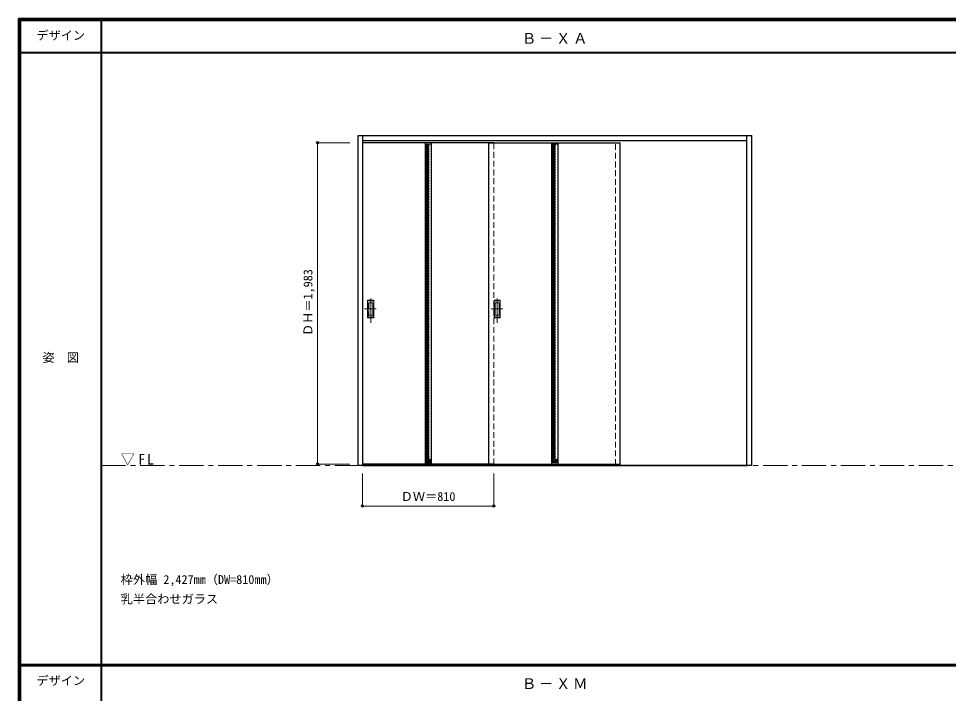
# Model space of a CAD drawing. Units: millimetres, scale not verified. Extents: x -6000 to 5700, y -4307 to 4260.
# Drawn here: x -6000 to -267, y 12 to 4175 of the extents above; entities that cross this region are included whole.
import ezdxf
from ezdxf.enums import TextEntityAlignment as Align

# ---------------------------------------------------------------- set-up
doc = ezdxf.new("R2010")
doc.units = ezdxf.units.MM
doc.header["$LTSCALE"] = 30
doc.header["$PDMODE"] = 32
doc.header["$PDSIZE"] = 15
doc.linetypes.add('CHAIN1', pattern=[8, 5, -1, 1, -1])
doc.linetypes.add('DASHED1', pattern=[1.8, 1.2, -0.6])
for name, color, linetype, lineweight in [('0-1_通り芯', 7, 'CHAIN1', 18), ('0-2_扉', 4, 'DASHED1', 9), ('0-4_枠', 3, 'Continuous', 25), ('0-6_引手', 7, 'Continuous', 18), ('0-B_寸法', 4, 'Continuous', 9), ('F-1_枠', 6, 'Continuous', 40), ('F-A_文字', 7, 'Continuous', 18)]:
    doc.layers.add(name, color=color, linetype=linetype, lineweight=lineweight)
doc.layers.add('0-A_文字', color=7, linetype='Continuous')
doc.styles.add('ＭＳ ゴシック', font='')
doc.styles.get('ＭＳ ゴシック').set_extended_font_data('MS Gothic')

msp = doc.modelspace()

# ---------------------------------------------------------------- linework, layer by layer
at = {"layer": '0-1_通り芯'}
msp.add_line((-5490, 1418), (5690, 1418), dxfattribs=at)
at = {"layer": '0-2_扉'}
for p, q in [((-3880, 1426), (-3880, 3409)), ((-3877, 3409), (-3880, 3409)), ((-3494, 3391.3), (-3484.3, 3401)), ((-3494, 3371.5), (-3464.5, 3401)), ((-3494, 3381.4), (-3474.4, 3401)), ((-3494, 3361.6), (-3456, 3399.6)), ((-3494, 3351.7), (-3456, 3389.7)), ((-3070, 1426), (-3070, 3409)), ((-2714, 3391.3), (-2704.3, 3401)), ((-2714, 3371.5), (-2684.5, 3401)), ((-2714, 3381.4), (-2694.4, 3401)), ((-2714, 3361.6), (-2676, 3399.6)), ((-2714, 3351.7), (-2676, 3389.7)), ((-2320, 1421), (-2320, 3423)), ((-2290, 1421), (-2290, 3423)), ((-3494, 3341.8), (-3456, 3379.8)), ((-3494, 3331.9), (-3456, 3369.9)), ((-3494, 3322), (-3456, 3360)), ((-3494, 3312.1), (-3456, 3350.1)), ((-3494, 3302.2), (-3456, 3340.2)), ((-3494, 3292.3), (-3456, 3330.3)), ((-2714, 3341.8), (-2676, 3379.8)), ((-2714, 3331.9), (-2676, 3369.9)), ((-2714, 3322), (-2676, 3360)), ((-2714, 3312.1), (-2676, 3350.1)), ((-2714, 3302.2), (-2676, 3340.2)), ((-2714, 3292.3), (-2676, 3330.3)), ((-3494, 3282.41), (-3456, 3320.41)), ((-3494, 3272.51), (-3456, 3310.51)), ((-3494, 3262.61), (-3456, 3300.61)), ((-3494, 3252.71), (-3456, 3290.71)), ((-3494, 3242.81), (-3456, 3280.81)), ((-3494, 3232.91), (-3456, 3270.91)), ((-2714, 3282.41), (-2676, 3320.41)), ((-2714, 3272.51), (-2676, 3310.51)), ((-2714, 3262.61), (-2676, 3300.61)), ((-2714, 3252.71), (-2676, 3290.71)), ((-2714, 3242.81), (-2676, 3280.81)), ((-2714, 3232.91), (-2676, 3270.91)), ((-3494, 3223.01), (-3456, 3261.01)), ((-3494, 3213.11), (-3456, 3251.11)), ((-3494, 3203.21), (-3456, 3241.21)), ((-3494, 3193.31), (-3456, 3231.31)), ((-3494, 3183.41), (-3456, 3221.41)), ((-3494, 3173.51), (-3456, 3211.51)), ((-2714, 3223.01), (-2676, 3261.01)), ((-2714, 3213.11), (-2676, 3251.11)), ((-2714, 3203.21), (-2676, 3241.21)), ((-2714, 3193.31), (-2676, 3231.31)), ((-2714, 3183.41), (-2676, 3221.41)), ((-2714, 3173.51), (-2676, 3211.51)), ((-3494, 3163.61), (-3456, 3201.61)), ((-3494, 3153.71), (-3456, 3191.71)), ((-3494, 3143.81), (-3456, 3181.81)), ((-3494, 3133.91), (-3456, 3171.91)), ((-3494, 3124.01), (-3456, 3162.01)), ((-2714, 3163.61), (-2676, 3201.61)), ((-2714, 3153.71), (-2676, 3191.71)), ((-2714, 3143.81), (-2676, 3181.81)), ((-2714, 3133.91), (-2676, 3171.91)), ((-2714, 3124.01), (-2676, 3162.01)), ((-3494, 3114.11), (-3456, 3152.11)), ((-3494, 3104.21), (-3456, 3142.21)), ((-3494, 3094.31), (-3456, 3132.31)), ((-3494, 3084.42), (-3456, 3122.42)), ((-3494, 3074.52), (-3456, 3112.52)), ((-3494, 3064.62), (-3456, 3102.62)), ((-2714, 3114.11), (-2676, 3152.11)), ((-2714, 3104.21), (-2676, 3142.21)), ((-2714, 3094.31), (-2676, 3132.31)), ((-2714, 3084.42), (-2676, 3122.42)), ((-2714, 3074.52), (-2676, 3112.52)), ((-2714, 3064.62), (-2676, 3102.62)), ((-3494, 3054.72), (-3456, 3092.72)), ((-3494, 3044.82), (-3456, 3082.82)), ((-3494, 3034.92), (-3456, 3072.92)), ((-3494, 3025.02), (-3456, 3063.02)), ((-3494, 3015.12), (-3456, 3053.12)), ((-3494, 3005.22), (-3456, 3043.22)), ((-2714, 3054.72), (-2676, 3092.72)), ((-2714, 3044.82), (-2676, 3082.82)), ((-2714, 3034.92), (-2676, 3072.92)), ((-2714, 3025.02), (-2676, 3063.02)), ((-2714, 3015.12), (-2676, 3053.12)), ((-2714, 3005.22), (-2676, 3043.22)), ((-3494, 2995.32), (-3456, 3033.32)), ((-3494, 2985.42), (-3456, 3023.42)), ((-3494, 2975.52), (-3456, 3013.52)), ((-3494, 2965.62), (-3456, 3003.62)), ((-3494, 2955.72), (-3456, 2993.72)), ((-3494, 2945.82), (-3456, 2983.82)), ((-2714, 2995.32), (-2676, 3033.32)), ((-2714, 2985.42), (-2676, 3023.42)), ((-2714, 2975.52), (-2676, 3013.52)), ((-2714, 2965.62), (-2676, 3003.62)), ((-2714, 2955.72), (-2676, 2993.72)), ((-2714, 2945.82), (-2676, 2983.82)), ((-3494, 2935.92), (-3456, 2973.92)), ((-3494, 2926.02), (-3456, 2964.02)), ((-3494, 2916.12), (-3456, 2954.12)), ((-3494, 2906.22), (-3456, 2944.22)), ((-3494, 2896.32), (-3456, 2934.32)), ((-3494, 2886.43), (-3456, 2924.43)), ((-2714, 2935.92), (-2676, 2973.92)), ((-2714, 2926.02), (-2676, 2964.02)), ((-2714, 2916.12), (-2676, 2954.12)), ((-2714, 2906.22), (-2676, 2944.22)), ((-2714, 2896.32), (-2676, 2934.32)), ((-2714, 2886.43), (-2676, 2924.43)), ((-3494, 2876.53), (-3456, 2914.53)), ((-3494, 2866.63), (-3456, 2904.63)), ((-3494, 2856.73), (-3456, 2894.73)), ((-3494, 2846.83), (-3456, 2884.83)), ((-3494, 2836.93), (-3456, 2874.93)), ((-2714, 2876.53), (-2676, 2914.53)), ((-2714, 2866.63), (-2676, 2904.63)), ((-2714, 2856.73), (-2676, 2894.73)), ((-2714, 2846.83), (-2676, 2884.83)), ((-2714, 2836.93), (-2676, 2874.93)), ((-3494, 2827.03), (-3456, 2865.03)), ((-3494, 2817.13), (-3456, 2855.13)), ((-3494, 2807.23), (-3456, 2845.23)), ((-3494, 2797.33), (-3456, 2835.33)), ((-3494, 2787.43), (-3456, 2825.43)), ((-3494, 2777.53), (-3456, 2815.53)), ((-2714, 2827.03), (-2676, 2865.03)), ((-2714, 2817.13), (-2676, 2855.13)), ((-2714, 2807.23), (-2676, 2845.23)), ((-2714, 2797.33), (-2676, 2835.33)), ((-2714, 2787.43), (-2676, 2825.43)), ((-2714, 2777.53), (-2676, 2815.53)), ((-3494, 2767.63), (-3456, 2805.63)), ((-3494, 2757.73), (-3456, 2795.73)), ((-3494, 2747.83), (-3456, 2785.83)), ((-3494, 2737.93), (-3456, 2775.93)), ((-3494, 2728.03), (-3456, 2766.03)), ((-3494, 2718.13), (-3456, 2756.13)), ((-2714, 2767.63), (-2676, 2805.63)), ((-2714, 2757.73), (-2676, 2795.73)), ((-2714, 2747.83), (-2676, 2785.83)), ((-2714, 2737.93), (-2676, 2775.93)), ((-2714, 2728.03), (-2676, 2766.03)), ((-2714, 2718.13), (-2676, 2756.13)), ((-3494, 2708.23), (-3456, 2746.23)), ((-3494, 2698.33), (-3456, 2736.33)), ((-3494, 2688.44), (-3456, 2726.44)), ((-3494, 2678.54), (-3456, 2716.54)), ((-3494, 2668.64), (-3456, 2706.64)), ((-3494, 2658.74), (-3456, 2696.74)), ((-2714, 2708.23), (-2676, 2746.23)), ((-2714, 2698.33), (-2676, 2736.33)), ((-2714, 2688.44), (-2676, 2726.44)), ((-2714, 2678.54), (-2676, 2716.54)), ((-2714, 2668.64), (-2676, 2706.64)), ((-2714, 2658.74), (-2676, 2696.74)), ((-3494, 2648.84), (-3456, 2686.84)), ((-3494, 2638.94), (-3456, 2676.94)), ((-3494, 2629.04), (-3456, 2667.04)), ((-3494, 2619.14), (-3456, 2657.14)), ((-3494, 2609.24), (-3456, 2647.24)), ((-3494, 2599.34), (-3456, 2637.34)), ((-2714, 2648.84), (-2676, 2686.84)), ((-2714, 2638.94), (-2676, 2676.94)), ((-2714, 2629.04), (-2676, 2667.04)), ((-2714, 2619.14), (-2676, 2657.14)), ((-2714, 2609.24), (-2676, 2647.24)), ((-2714, 2599.34), (-2676, 2637.34)), ((-3494, 2589.44), (-3456, 2627.44)), ((-3494, 2579.54), (-3456, 2617.54)), ((-3494, 2569.64), (-3456, 2607.64)), ((-3494, 2559.74), (-3456, 2597.74)), ((-3494, 2549.84), (-3456, 2587.84)), ((-2714, 2589.44), (-2676, 2627.44)), ((-2714, 2579.54), (-2676, 2617.54)), ((-2714, 2569.64), (-2676, 2607.64)), ((-2714, 2559.74), (-2676, 2597.74)), ((-2714, 2549.84), (-2676, 2587.84)), ((-3494, 2539.94), (-3456, 2577.94)), ((-3494, 2530.04), (-3456, 2568.04)), ((-3494, 2520.14), (-3456, 2558.14)), ((-3494, 2510.24), (-3456, 2548.24)), ((-3494, 2500.34), (-3456, 2538.34)), ((-3494, 2490.45), (-3456, 2528.45)), ((-2714, 2539.94), (-2676, 2577.94)), ((-2714, 2530.04), (-2676, 2568.04)), ((-2714, 2520.14), (-2676, 2558.14)), ((-2714, 2510.24), (-2676, 2548.24)), ((-2714, 2500.34), (-2676, 2538.34)), ((-2714, 2490.45), (-2676, 2528.45)), ((-3494, 2480.55), (-3456, 2518.55)), ((-3494, 2470.65), (-3456, 2508.65)), ((-3494, 2460.75), (-3456, 2498.75)), ((-3494, 2450.85), (-3456, 2488.85)), ((-3494, 2440.95), (-3456, 2478.95)), ((-3494, 2431.05), (-3456, 2469.05)), ((-2714, 2480.55), (-2676, 2518.55)), ((-2714, 2470.65), (-2676, 2508.65)), ((-2714, 2460.75), (-2676, 2498.75)), ((-2714, 2450.85), (-2676, 2488.85)), ((-2714, 2440.95), (-2676, 2478.95)), ((-2714, 2431.05), (-2676, 2469.05)), ((-3494, 2421.15), (-3456, 2459.15)), ((-3494, 2411.25), (-3456, 2449.25)), ((-3494, 2401.35), (-3456, 2439.35)), ((-3494, 2391.45), (-3456, 2429.45)), ((-3494, 2381.55), (-3456, 2419.55)), ((-3494, 2371.65), (-3456, 2409.65)), ((-2714, 2421.15), (-2676, 2459.15)), ((-2714, 2411.25), (-2676, 2449.25)), ((-2714, 2401.35), (-2676, 2439.35)), ((-2714, 2391.45), (-2676, 2429.45)), ((-2714, 2381.55), (-2676, 2419.55)), ((-2714, 2371.65), (-2676, 2409.65)), ((-3494, 2361.75), (-3456, 2399.75)), ((-3494, 2351.85), (-3456, 2389.85)), ((-3494, 2341.95), (-3456, 2379.95)), ((-3494, 2332.05), (-3456, 2370.05)), ((-3494, 2322.15), (-3456, 2360.15)), ((-2714, 2361.75), (-2676, 2399.75)), ((-2714, 2351.85), (-2676, 2389.85)), ((-2714, 2341.95), (-2676, 2379.95)), ((-2714, 2332.05), (-2676, 2370.05)), ((-2714, 2322.15), (-2676, 2360.15)), ((-3494, 2312.25), (-3456, 2350.25)), ((-3494, 2302.36), (-3456, 2340.36)), ((-3494, 2292.46), (-3456, 2330.46)), ((-3494, 2282.56), (-3456, 2320.56)), ((-3494, 2272.66), (-3456, 2310.66)), ((-3494, 2262.76), (-3456, 2300.76)), ((-2714, 2312.25), (-2676, 2350.25)), ((-2714, 2302.36), (-2676, 2340.36)), ((-2714, 2292.46), (-2676, 2330.46)), ((-2714, 2282.56), (-2676, 2320.56)), ((-2714, 2272.66), (-2676, 2310.66)), ((-2714, 2262.76), (-2676, 2300.76)), ((-3494, 2252.86), (-3456, 2290.86)), ((-3494, 2242.96), (-3456, 2280.96)), ((-3494, 2233.06), (-3456, 2271.06)), ((-3494, 2223.16), (-3456, 2261.16)), ((-3494, 2213.26), (-3456, 2251.26)), ((-3494, 2203.36), (-3456, 2241.36)), ((-2714, 2252.86), (-2676, 2290.86)), ((-2714, 2242.96), (-2676, 2280.96)), ((-2714, 2233.06), (-2676, 2271.06)), ((-2714, 2223.16), (-2676, 2261.16)), ((-2714, 2213.26), (-2676, 2251.26)), ((-2714, 2203.36), (-2676, 2241.36)), ((-3494, 2193.46), (-3456, 2231.46)), ((-3494, 2183.56), (-3456, 2221.56)), ((-3494, 2173.66), (-3456, 2211.66)), ((-3494, 2163.76), (-3456, 2201.76)), ((-3494, 2153.86), (-3456, 2191.86)), ((-3494, 2143.96), (-3456, 2181.96)), ((-2714, 2193.46), (-2676, 2231.46)), ((-2714, 2183.56), (-2676, 2221.56)), ((-2714, 2173.66), (-2676, 2211.66)), ((-2714, 2163.76), (-2676, 2201.76)), ((-2714, 2153.86), (-2676, 2191.86)), ((-2714, 2143.96), (-2676, 2181.96)), ((-3494, 2134.06), (-3456, 2172.06)), ((-3494, 2124.16), (-3456, 2162.16)), ((-3494, 2114.26), (-3456, 2152.26)), ((-3494, 2104.37), (-3456, 2142.37)), ((-3494, 2094.47), (-3456, 2132.47)), ((-3494, 2084.57), (-3456, 2122.57)), ((-2714, 2134.06), (-2676, 2172.06)), ((-2714, 2124.16), (-2676, 2162.16)), ((-2714, 2114.26), (-2676, 2152.26)), ((-2714, 2104.37), (-2676, 2142.37)), ((-2714, 2094.47), (-2676, 2132.47)), ((-2714, 2084.57), (-2676, 2122.57)), ((-3494, 2074.67), (-3456, 2112.67)), ((-3494, 2064.77), (-3456, 2102.77)), ((-3494, 2054.87), (-3456, 2092.87)), ((-3494, 2044.97), (-3456, 2082.97)), ((-3494, 2035.07), (-3456, 2073.07)), ((-2714, 2074.67), (-2676, 2112.67)), ((-2714, 2064.77), (-2676, 2102.77)), ((-2714, 2054.87), (-2676, 2092.87)), ((-2714, 2044.97), (-2676, 2082.97)), ((-2714, 2035.07), (-2676, 2073.07)), ((-3494, 2025.17), (-3456, 2063.17)), ((-3494, 2015.27), (-3456, 2053.27)), ((-3494, 2005.37), (-3456, 2043.37)), ((-3494, 1995.47), (-3456, 2033.47)), ((-3494, 1985.57), (-3456, 2023.57)), ((-3494, 1975.67), (-3456, 2013.67)), ((-2714, 2025.17), (-2676, 2063.17)), ((-2714, 2015.27), (-2676, 2053.27)), ((-2714, 2005.37), (-2676, 2043.37)), ((-2714, 1995.47), (-2676, 2033.47)), ((-2714, 1985.57), (-2676, 2023.57)), ((-2714, 1975.67), (-2676, 2013.67)), ((-3494, 1965.77), (-3456, 2003.77)), ((-3494, 1955.87), (-3456, 1993.87)), ((-3494, 1945.97), (-3456, 1983.97)), ((-3494, 1936.07), (-3456, 1974.07)), ((-3494, 1926.17), (-3456, 1964.17)), ((-3494, 1916.27), (-3456, 1954.27)), ((-2714, 1965.77), (-2676, 2003.77)), ((-2714, 1955.87), (-2676, 1993.87)), ((-2714, 1945.97), (-2676, 1983.97)), ((-2714, 1936.07), (-2676, 1974.07)), ((-2714, 1926.17), (-2676, 1964.17)), ((-2714, 1916.27), (-2676, 1954.27)), ((-3494, 1906.38), (-3456, 1944.38)), ((-3494, 1896.48), (-3456, 1934.48)), ((-3494, 1886.58), (-3456, 1924.58)), ((-3494, 1876.68), (-3456, 1914.68)), ((-3494, 1866.78), (-3456, 1904.78)), ((-3494, 1856.88), (-3456, 1894.88)), ((-2714, 1906.38), (-2676, 1944.38)), ((-2714, 1896.48), (-2676, 1934.48)), ((-2714, 1886.58), (-2676, 1924.58)), ((-2714, 1876.68), (-2676, 1914.68)), ((-2714, 1866.78), (-2676, 1904.78)), ((-2714, 1856.88), (-2676, 1894.88)), ((-3494, 1846.98), (-3456, 1884.98)), ((-3494, 1837.08), (-3456, 1875.08)), ((-3494, 1827.18), (-3456, 1865.18)), ((-3494, 1817.28), (-3456, 1855.28)), ((-3494, 1807.38), (-3456, 1845.38)), ((-3494, 1797.48), (-3456, 1835.48)), ((-2714, 1846.98), (-2676, 1884.98)), ((-2714, 1837.08), (-2676, 1875.08)), ((-2714, 1827.18), (-2676, 1865.18)), ((-2714, 1817.28), (-2676, 1855.28)), ((-2714, 1807.38), (-2676, 1845.38)), ((-2714, 1797.48), (-2676, 1835.48)), ((-3494, 1787.58), (-3456, 1825.58)), ((-3494, 1777.68), (-3456, 1815.68)), ((-3494, 1767.78), (-3456, 1805.78)), ((-3494, 1757.88), (-3456, 1795.88)), ((-3494, 1747.98), (-3456, 1785.98)), ((-2714, 1787.58), (-2676, 1825.58)), ((-2714, 1777.68), (-2676, 1815.68)), ((-2714, 1767.78), (-2676, 1805.78)), ((-2714, 1757.88), (-2676, 1795.88)), ((-2714, 1747.98), (-2676, 1785.98)), ((-3494, 1738.08), (-3456, 1776.08)), ((-3494, 1728.18), (-3456, 1766.18)), ((-3494, 1718.28), (-3456, 1756.28)), ((-3494, 1708.39), (-3456, 1746.39)), ((-3494, 1698.49), (-3456, 1736.49)), ((-3494, 1688.59), (-3456, 1726.59)), ((-2714, 1738.08), (-2676, 1776.08)), ((-2714, 1728.18), (-2676, 1766.18)), ((-2714, 1718.28), (-2676, 1756.28)), ((-2714, 1708.39), (-2676, 1746.39)), ((-2714, 1698.49), (-2676, 1736.49)), ((-2714, 1688.59), (-2676, 1726.59)), ((-3494, 1678.69), (-3456, 1716.69)), ((-3494, 1668.79), (-3456, 1706.79)), ((-3494, 1658.89), (-3456, 1696.89)), ((-3494, 1648.99), (-3456, 1686.99)), ((-3494, 1639.09), (-3456, 1677.09)), ((-3494, 1629.19), (-3456, 1667.19)), ((-2714, 1678.69), (-2676, 1716.69)), ((-2714, 1668.79), (-2676, 1706.79)), ((-2714, 1658.89), (-2676, 1696.89)), ((-2714, 1648.99), (-2676, 1686.99)), ((-2714, 1639.09), (-2676, 1677.09)), ((-2714, 1629.19), (-2676, 1667.19)), ((-3494, 1619.29), (-3456, 1657.29)), ((-3494, 1609.39), (-3456, 1647.39)), ((-3494, 1599.49), (-3456, 1637.49)), ((-3494, 1589.59), (-3456, 1627.59)), ((-3494, 1579.69), (-3456, 1617.69)), ((-3494, 1569.79), (-3456, 1607.79)), ((-2714, 1619.29), (-2676, 1657.29)), ((-2714, 1609.39), (-2676, 1647.39)), ((-2714, 1599.49), (-2676, 1637.49)), ((-2714, 1589.59), (-2676, 1627.59)), ((-2714, 1579.69), (-2676, 1617.69)), ((-2714, 1569.79), (-2676, 1607.79)), ((-3494, 1559.89), (-3456, 1597.89)), ((-3494, 1549.99), (-3456, 1587.99)), ((-3494, 1540.09), (-3456, 1578.09)), ((-3494, 1530.19), (-3456, 1568.19)), ((-3494, 1520.29), (-3456, 1558.29)), ((-3494, 1510.4), (-3456, 1548.4)), ((-2714, 1559.89), (-2676, 1597.89)), ((-2714, 1549.99), (-2676, 1587.99)), ((-2714, 1540.09), (-2676, 1578.09)), ((-2714, 1530.19), (-2676, 1568.19)), ((-2714, 1520.29), (-2676, 1558.29)), ((-2714, 1510.4), (-2676, 1548.4)), ((-3494, 1500.5), (-3456, 1538.5)), ((-3494, 1490.6), (-3456, 1528.6)), ((-3494, 1480.7), (-3456, 1518.7)), ((-3494, 1470.8), (-3456, 1508.8)), ((-3494, 1460.9), (-3456, 1498.9)), ((-2714, 1500.5), (-2676, 1538.5)), ((-2714, 1490.6), (-2676, 1528.6)), ((-2714, 1480.7), (-2676, 1518.7)), ((-2714, 1470.8), (-2676, 1508.8)), ((-2714, 1460.9), (-2676, 1498.9)), ((-3494, 1451), (-3456, 1489)), ((-3494, 1441.1), (-3456, 1479.1)), ((-3491.2, 1434), (-3456, 1469.2)), ((-3481.3, 1434), (-3456, 1459.3)), ((-3471.4, 1434), (-3456, 1449.4)), ((-3461.5, 1434), (-3456, 1439.5)), ((-2714, 1451), (-2676, 1489)), ((-2714, 1441.1), (-2676, 1479.1)), ((-2711.2, 1434), (-2676, 1469.2)), ((-2701.3, 1434), (-2676, 1459.3)), ((-2691.4, 1434), (-2676, 1449.4)), ((-2681.5, 1434), (-2676, 1439.5)), ((-3880, 1426), (-3877, 1426))]:
    msp.add_line(p, q, dxfattribs=at)
at = {"layer": '0-2_扉', "color": 3, "linetype": 'Continuous', "lineweight": 25}
for p, q in [((-3070, 3409), (-3877, 3409)), ((-3494, 3409), (-3494, 1426)), ((-3456, 3409), (-3456, 1426)), ((-3070, 3409), (-3100, 3409)), ((-3100, 1426), (-3100, 3409)), ((-3100, 3409), (-2290, 3409)), ((-2714, 3409), (-2714, 1426)), ((-2676, 3409), (-2676, 1426)), ((-2290, 1426), (-2290, 3409)), ((-3070, 1426), (-3877, 1426)), ((-3070, 1426), (-3100, 1426)), ((-3100, 1426), (-2290, 1426)), ((-3100, 1418), (-3070, 1418))]:
    msp.add_line(p, q, dxfattribs=at)
at = {"layer": '0-2_扉', "color": 7, "linetype": 'Continuous', "lineweight": 18}
for p, q in [((-3494, 3401), (-3456, 3401)), ((-2714, 3401), (-2676, 3401)), ((-3494, 1434), (-3456, 1434)), ((-2714, 1434), (-2676, 1434))]:
    msp.add_line(p, q, dxfattribs=at)
at = {"layer": '0-4_枠'}
for p, q in [((-3907, 3453), (-1480, 3453)), ((-3877, 1418), (-3877, 3453)), ((-1510, 1418), (-1510, 3453)), ((-1480, 1418), (-1480, 3453)), ((-3877, 3423), (-1510, 3423)), ((-3877, 1421), (-1510, 1421)), ((-3877, 1418), (-1510, 1418)), ((-1480, 1418), (-1510, 1418))]:
    msp.add_line(p, q, dxfattribs=at)
msp.add_lwpolyline([(-3877, 1418), (-3907, 1418), (-3907, 3453)], dxfattribs=at)
at = {"layer": '0-6_引手', "linetype": 'CHAIN1'}
for p, q in [((-3829, 2298.27), (-3829, 2469.12)), ((-3049, 2298.27), (-3049, 2469.12)), ((-3867.07, 2383.5), (-3794.56, 2383.5)), ((-3087.07, 2383.5), (-3014.56, 2383.5))]:
    msp.add_line(p, q, dxfattribs=at)
at = {"layer": '0-6_引手'}
for p, q in [((-3848, 2438.5), (-3810, 2438.5)), ((-3848, 2328.5), (-3848, 2438.5)), ((-3841.5, 2422.5), (-3816.5, 2422.5)), ((-3841.5, 2344.5), (-3841.5, 2422.5)), ((-3816.5, 2344.5), (-3816.5, 2422.5)), ((-3810, 2328.5), (-3810, 2438.5)), ((-3068, 2438.5), (-3030, 2438.5)), ((-3068, 2328.5), (-3068, 2438.5)), ((-3061.5, 2422.5), (-3036.5, 2422.5)), ((-3061.5, 2344.5), (-3061.5, 2422.5)), ((-3036.5, 2344.5), (-3036.5, 2422.5)), ((-3030, 2328.5), (-3030, 2438.5)), ((-3848, 2328.5), (-3810, 2328.5)), ((-3841.5, 2344.5), (-3816.5, 2344.5)), ((-3068, 2328.5), (-3030, 2328.5)), ((-3061.5, 2344.5), (-3036.5, 2344.5))]:
    msp.add_line(p, q, dxfattribs=at)
at = {"layer": '0-6_引手', "linetype": 'DASHED1'}
for p, q in [((-3813, 2332.5), (-3813, 2434.5)), ((-3033, 2332.5), (-3033, 2434.5)), ((-3845, 2332.5), (-3813, 2332.5)), ((-3065, 2332.5), (-3033, 2332.5))]:
    msp.add_line(p, q, dxfattribs=at)
for points in [[(-3845, 2332.5), (-3845, 2434.5), (-3813, 2434.5)], [(-3065, 2332.5), (-3065, 2434.5), (-3033, 2434.5)]]:
    msp.add_lwpolyline(points, dxfattribs=at)
at = {"layer": '0-B_寸法'}
for p, q in [((-4157, 3409), (-3957, 3409)), ((-4157, 3409), (-4157, 1426)), ((-4157, 1426), (-3957, 1426)), ((-3880, 1168), (-3880, 1368)), ((-3070, 1168), (-3070, 1368)), ((-3880, 1168), (-3070, 1168))]:
    msp.add_line(p, q, dxfattribs=at)
at = {"layer": '0-B_寸法', "color": 7}
for p in [(-4157, 3409), (-4157, 1426), (-3880, 1168), (-3070, 1168)]:
    msp.add_point(p, dxfattribs=at)
at = {"layer": 'F-1_枠'}
for p, q in [((-6000, 4175), (5700, 4175)), ((-6000, 4175), (-6000, -4205)), ((-6000, 4170), (5700, 4170)), ((-6000, 4165), (5700, 4165)), ((-5995, 4175), (-5995, -4205)), ((-5990, 4175), (-5990, -4205)), ((-5490, 4175), (-5490, -3790)), ((-6000, 3965), (5700, 3965)), ((-6000, 190.5), (5700, 190.5)), ((-6000, 187.5), (5700, 187.5)), ((-6000, 184.5), (5700, 184.5))]:
    msp.add_line(p, q, dxfattribs=at)

# ---------------------------------------------------------------- texts
at = {"layer": '0-A_文字', "style": 'ＭＳ ゴシック'}
for s, p in [('枠外幅 2,427mm（DW=810mm）', (-5370, 670.5)), ('乳半合わせガラス', (-5370, 550.5))]:
    msp.add_text(s, height=54.99, dxfattribs=at).set_placement(p, align=Align.BOTTOM_LEFT)
at = {"layer": '0-A_文字', "char_height": 65.98, "attachment_point": 7, "style": 'ＭＳ ゴシック'}
for s, insert in [('\\T1.17;Ｂ－ＸＡ', (-2897.5, 4020)), ('\\T1.26;\\W0.95;▽FL', (-5370, 1418)), ('\\T1.17;Ｂ－ＸＭ', (-2897.5, 39.5))]:
    msp.add_mtext(s, dxfattribs=dict(at, insert=insert))
at = {"layer": '0-B_寸法', "color": 7, "style": 'ＭＳ ゴシック'}
msp.add_text('ＤＨ＝1,983', height=54.99, rotation=90, dxfattribs=at).set_placement((-4172, 2217.25), align=Align.BOTTOM_LEFT)
msp.add_text('ＤＷ＝810', height=54.99, dxfattribs=at).set_placement((-3643.75, 1183), align=Align.BOTTOM_LEFT)
at = {"layer": 'F-A_文字', "style": 'ＭＳ ゴシック'}
for s, p in [('デザイン', (-5890, 4027.5)), ('姿\u3000図', (-5852.5, 2040.25)), ('デザイン', (-5890, 47))]:
    msp.add_text(s, height=54.99, dxfattribs=at).set_placement(p, align=Align.BOTTOM_LEFT)

doc.saveas('drawing.dxf')
